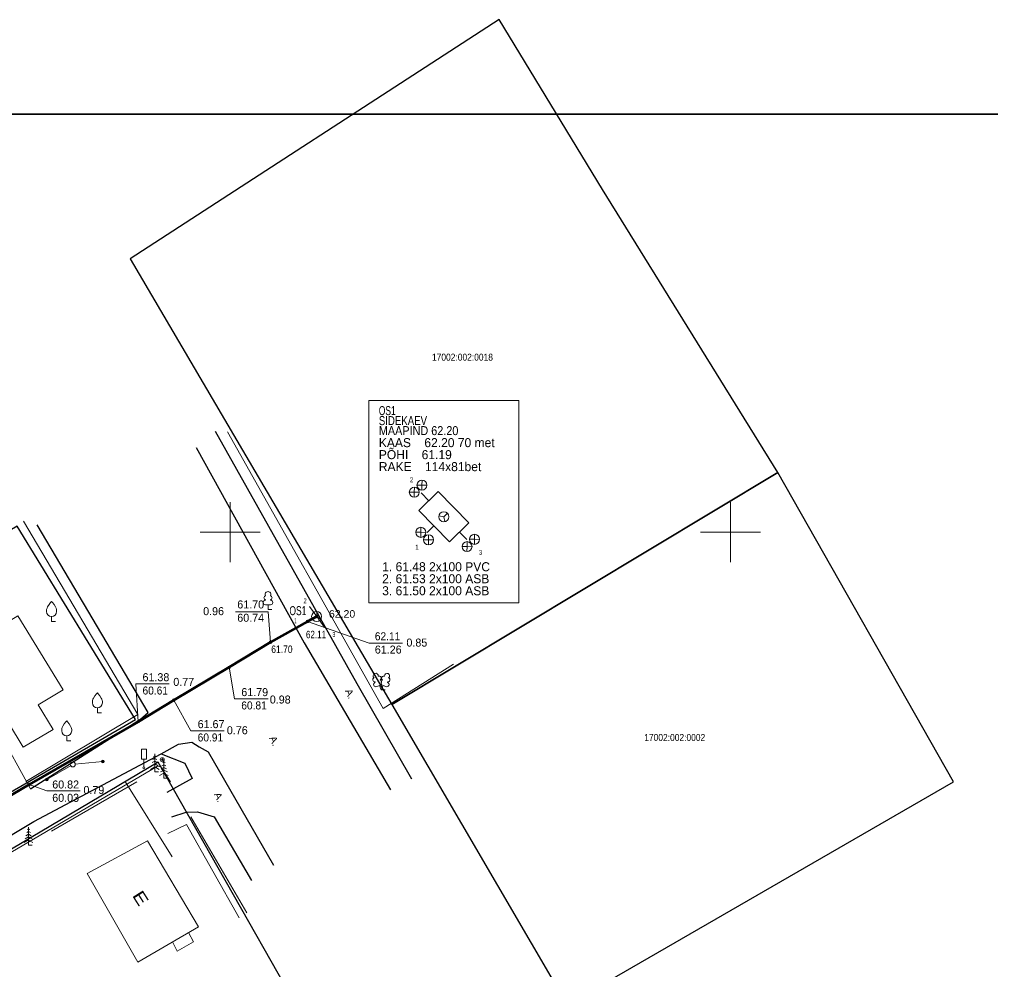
# Model space of a CAD drawing. Extents: x 641435 to 641903, y 6456666 to 6457201.
# Drawn here: x 641628.9 to 641726, y 6457106.3 to 6457201.2 of the extents above; entities that cross this region are included whole.
import ezdxf
from ezdxf.enums import TextEntityAlignment as Align

# ---------------------------------------------------------------- set-up
doc = ezdxf.new("R2010")
doc.units = 0
doc.header["$LTSCALE"] = 0.32
doc.header["$PDMODE"] = 32
doc.header["$PDSIZE"] = 0.16
doc.linetypes.add('DOTTED', pattern=[1.5, 0.3, -1.2])
for name, color, linetype, lineweight in [('1', 7, 'Continuous', 13), ('11', 7, 'Continuous', 13), ('16', 7, 'Continuous', 53), ('17', 7, 'DOTTED', 53), ('20', 7, 'Continuous', 13), ('26', 7, 'Continuous', 13), ('28', 7, 'Continuous', 13), ('30', 7, 'Continuous', 13), ('40', 7, 'Continuous', 25), ('44', 7, 'Continuous', 13), ('61', 7, 'Continuous', 13), ('62', 7, 'Continuous', 13), ('63', 7, 'Continuous', 13)]:
    doc.layers.add(name, color=color, linetype=linetype, lineweight=lineweight)
doc.layers.add('58', color=7, linetype='Continuous')
doc.layers.add('59', color=7, linetype='Continuous')

msp = doc.modelspace()

# ---------------------------------------------------------------- linework, layer by layer
at = {"layer": '1'}
for points in [[(641632.3, 6457130.3), (641630.82, 6457132.76), (641633.31, 6457134.26), (641628.78, 6457141.64), (641622.28, 6457137.65), (641626.74, 6457130.31), (641627.84, 6457130.97), (641629.32, 6457128.53)], [(641641.74, 6457119.17), (641646.83, 6457110.59), (641640.76, 6457107.05), (641635.71, 6457115.89)]]:
    msp.add_lwpolyline(points, close=True, dxfattribs=at)
msp.add_lwpolyline([(641645.83, 6457110.01), (641646.34, 6457109.07), (641644.71, 6457108.15), (641644.22, 6457109.07)], dxfattribs=at)
at = {"layer": '11'}
msp.add_line((641644.2, 6457117.57), (641639.5, 6457125.09), dxfattribs=at)
at = {"layer": '16', "lineweight": 13}
msp.add_line((641658.64, 6457141.58), (641659.05, 6457141.31), dxfattribs=at)
msp.add_lwpolyline([(641658.64, 6457142.08), (641658.64, 6457141.58), (641658.22, 6457141.31)], dxfattribs=at)
msp.add_circle((641658.6374, 6457141.584), 0.5, dxfattribs=at)
at = {"layer": '17', "linetype": 'Continuous', "lineweight": 13}
for q in [(641657.93, 6457142.6), (641659.39, 6457140.55)]:
    msp.add_line((641658.64, 6457141.58), q, dxfattribs=at)
at = {"layer": '17', "linetype": 'Continuous'}
msp.add_lwpolyline([(641658.64, 6457141.58), (641657.72, 6457141.09), (641654.03, 6457139.02), (641649.89, 6457136.51), (641644.36, 6457133.23), (641640.8, 6457131.07), (641629.92, 6457124.79), (641617.57, 6457117.5), (641610.13, 6457113.1), (641601.71, 6457108.17), (641594.24, 6457103.78), (641587.33, 6457099.73), (641583.41, 6457097.21), (641579.14, 6457094.24), (641578.02, 6457093.86)], dxfattribs=at)
at = {"layer": '20'}
for p, q in [((641643.21, 6457127.28), (641643.22, 6457127.28)), ((641643.22, 6457127.28), (641643.22, 6457127.27))]:
    msp.add_line(p, q, dxfattribs=at)
msp.add_circle((641643.2152, 6457127.2727), 0.0004, dxfattribs=at)
msp.add_arc((641643.2162, 6457127.2767), 0.0004, 179.93931, 0.0607, dxfattribs=at)
msp.add_point((641643.22, 6457127.28), dxfattribs=at)
at = {"layer": '26'}
for p, q in [((641641.63, 6457128.32), (641641.63, 6457127.32)), ((641641.13, 6457127.32), (641641.63, 6457127.32)), ((641641.38, 6457127.32), (641641.38, 6457126.57))]:
    msp.add_line(p, q, dxfattribs=at)
msp.add_lwpolyline([(641641.63, 6457128.32), (641641.13, 6457128.32), (641641.13, 6457127.32)], dxfattribs=at)
for centre, radius in [((641643.2152, 6457127.2727), 0.2), ((641643.2152, 6457127.2727), 0.2), ((641643.2152, 6457127.2727), 0.2), ((641643.2152, 6457127.2727), 0.2), ((641643.2152, 6457127.2727), 0.2), ((641634.2744, 6457126.8098), 0.25), ((641641.3753, 6457126.4706), 0.1)]:
    msp.add_circle(centre, radius, dxfattribs=at)
at = {"layer": '28'}
msp.add_line((641646.07, 6457121.56), (641651.65, 6457111.98), dxfattribs=at)
for points in [[(641629.34, 6457151.11), (641640.76, 6457131.78), (641629.57, 6457125.11)], [(641608.88, 6457106.7), (641642.73, 6457126.64), (641643.07, 6457126.58), (641644.04, 6457125.06)]]:
    msp.add_lwpolyline(points, dxfattribs=at)
at = {"layer": '30'}
msp.add_line((641626.74, 6457130.33), (641630.05, 6457124.35), dxfattribs=at)
at = {"layer": '30', "lineweight": 25}
for points in [[(641648.51, 6457160.11), (641662.65, 6457134.88), (641668.1, 6457125.36)], [(641646.6, 6457158.46), (641657.39, 6457138.94), (641666.01, 6457124.28)], [(641630.05, 6457124.35), (641641.05, 6457131.33), (641641.81, 6457131.99), (641630.72, 6457150.76)], [(641605.02, 6457104.52), (641604.44, 6457105.53), (641630.38, 6457121.09), (641643.1, 6457127.85), (641644.84, 6457128.83), (641646.15, 6457129.04), (641646.89, 6457128.57), (641647.8, 6457128.05), (641654.32, 6457116.73)], [(641643.1, 6457127.85), (641645.47, 6457126.93), (641646.21, 6457125.39), (641643.68, 6457124.01)], [(641644.17, 6457121.56), (641645.6, 6457122.02), (641646.72, 6457122.07), (641648.41, 6457121.56), (641652.12, 6457115.21)]]:
    msp.add_lwpolyline(points, dxfattribs=at)
at = {"layer": '40'}
for points in [[(641640.02, 6457177.32), (641666.16, 6457132.8), (641704.7, 6457155.96), (641687.2, 6457184.24), (641676.88, 6457201.25)], [(641666.16, 6457132.8), (641683.67, 6457102.77), (641722.25, 6457125.07), (641704.7, 6457155.96)], [(641640.54, 6457131.28), (641628.7, 6457150.61), (641605.37, 6457136.9), (641618, 6457118.21)], [(641629.31, 6457071.49), (641663.14, 6457091.2), (641642.8, 6457127.02), (641608.64, 6457106.78), (641619.66, 6457087.98)]]:
    msp.add_lwpolyline(points, close=True, dxfattribs=at)
at = {"layer": '44'}
for p, q in [((641653.54, 6457143.26), (641653.54, 6457143.23)), ((641654.02, 6457142.75), (641653.54, 6457142.75)), ((641654.02, 6457143.26), (641654.02, 6457143.23)), ((641664.48, 6457135.03), (641664.46, 6457135.07)), ((641665.01, 6457135.24), (641664.99, 6457135.27)), ((641665.19, 6457135.23), (641665.21, 6457135.27)), ((641665.72, 6457135.02), (641665.73, 6457135.06)), ((641665.09, 6457134.25), (641665.27, 6457134.69)), ((641642.47, 6457127.14), (641642.2, 6457126.99)), ((641642.47, 6457127.41), (641642.28, 6457127.3)), ((641642.47, 6457127.68), (641642.35, 6457127.61)), ((641642.47, 6457127.68), (641642.58, 6457127.61)), ((641642.47, 6457127.41), (641642.66, 6457127.3)), ((641642.47, 6457127.14), (641642.74, 6457126.99)), ((641642.47, 6457126.55), (641642.04, 6457126.31)), ((641642.47, 6457126.87), (641642.12, 6457126.68)), ((641642.47, 6457126.87), (641642.81, 6457126.68)), ((641642.47, 6457126.55), (641642.9, 6457126.31)), ((641643.37, 6457126.24), (641643.03, 6457126.05)), ((641643.37, 6457126.51), (641643.1, 6457126.36)), ((641643.37, 6457126.78), (641643.18, 6457126.68)), ((641643.37, 6457127.05), (641643.26, 6457126.99)), ((641643.37, 6457127.05), (641643.49, 6457126.99)), ((641643.37, 6457126.78), (641643.56, 6457126.68)), ((641643.37, 6457126.51), (641643.64, 6457126.36)), ((641643.37, 6457126.24), (641643.72, 6457126.05)), ((641643.37, 6457125.93), (641642.94, 6457125.69)), ((641643.37, 6457125.93), (641643.8, 6457125.69)), ((641632.13, 6457120.12), (641640.66, 6457125.07)), ((641629.86, 6457120.37), (641629.74, 6457120.31)), ((641629.86, 6457120.37), (641629.97, 6457120.31)), ((641629.86, 6457119.56), (641629.51, 6457119.37)), ((641629.86, 6457119.83), (641629.59, 6457119.68)), ((641629.86, 6457120.1), (641629.67, 6457120)), ((641629.86, 6457120.1), (641630.05, 6457120)), ((641629.86, 6457119.83), (641630.13, 6457119.68)), ((641629.86, 6457119.56), (641630.2, 6457119.37)), ((641629.86, 6457119.25), (641629.43, 6457119.01)), ((641629.86, 6457119.25), (641630.29, 6457119.01))]:
    msp.add_line(p, q, dxfattribs=at)
for points in [[(641672.32, 6457136.84), (641665.27, 6457132.41), (641649.73, 6457160.03)], [(641631.65, 6457142.08), (641631.65, 6457142.23), (641631.66, 6457142.3), (641631.7, 6457142.43), (641631.76, 6457142.55), (641631.9, 6457142.78), (641632.06, 6457142.99), (641632.15, 6457143.08)], [(641632.65, 6457142.08), (641632.65, 6457142.23), (641632.64, 6457142.3), (641632.61, 6457142.43), (641632.55, 6457142.55), (641632.4, 6457142.78), (641632.24, 6457142.99), (641632.15, 6457143.08)], [(641654.16, 6457142.28), (641653.78, 6457142.28), (641653.78, 6457142.75)], [(641632.55, 6457141.08), (641632.15, 6457141.08), (641632.15, 6457141.58)], [(641665.1, 6457135.25), (641665.08, 6457135.18), (641665.08, 6457135.16), (641665.09, 6457135.13), (641665.11, 6457135.09), (641665.11, 6457135.07), (641665.1, 6457135.04), (641665.07, 6457134.99), (641665.07, 6457134.96), (641665.07, 6457134.95), (641665.08, 6457134.92), (641665.12, 6457134.86), (641665.12, 6457134.84), (641665.12, 6457134.82), (641665.1, 6457134.78), (641665.1, 6457134.76)], [(641636.23, 6457132.96), (641636.23, 6457133.11), (641636.24, 6457133.18), (641636.27, 6457133.31), (641636.33, 6457133.43), (641636.48, 6457133.66), (641636.64, 6457133.87), (641636.73, 6457133.96)], [(641637.23, 6457132.96), (641637.23, 6457133.11), (641637.22, 6457133.18), (641637.18, 6457133.31), (641637.12, 6457133.43), (641636.98, 6457133.66), (641636.82, 6457133.87), (641636.73, 6457133.96)], [(641664.65, 6457134.58), (641665.1, 6457134.76), (641665.54, 6457134.58)], [(641665.47, 6457134.25), (641665.09, 6457134.25), (641664.92, 6457134.69)], [(641637.13, 6457131.96), (641636.73, 6457131.96), (641636.73, 6457132.46)], [(641633.17, 6457130.16), (641633.17, 6457130.31), (641633.18, 6457130.38), (641633.21, 6457130.51), (641633.27, 6457130.63), (641633.42, 6457130.86), (641633.58, 6457131.07), (641633.67, 6457131.16)], [(641634.17, 6457130.16), (641634.17, 6457130.31), (641634.16, 6457130.38), (641634.12, 6457130.51), (641634.06, 6457130.63), (641633.92, 6457130.86), (641633.76, 6457131.07), (641633.67, 6457131.16)], [(641634.07, 6457129.16), (641633.67, 6457129.16), (641633.67, 6457129.66)], [(641642.83, 6457126.06), (641642.47, 6457126.06), (641642.47, 6457127.86)], [(641643.73, 6457125.43), (641643.37, 6457125.43), (641643.37, 6457127.23)], [(641630.22, 6457118.75), (641629.86, 6457118.75), (641629.86, 6457120.55)], [(641643.77, 6457119.91), (641645.65, 6457120.81), (641650.91, 6457111.49)]]:
    msp.add_lwpolyline(points, dxfattribs=at)
for centre, radius, start, end in [((641653.5873, 6457143.4643), 0.2124, 105.2441, 257.07903), ((641653.7773, 6457143.7968), 0.277, 332.5799, 207.4201), ((641653.9673, 6457143.4643), 0.2124, 282.92097, 74.7559), ((641653.5398, 6457142.9893), 0.2375, 90.00001, 270), ((641654.0148, 6457142.9893), 0.2375, 270, 89.99999), ((641632.1522, 6457142.0835), 0.5, 180, 0), ((641664.5372, 6457135.6603), 0.2558, 111.50269, 232.51731), ((641664.5372, 6457135.6603), 0.2558, 350.48556, 111.50017), ((641665.6731, 6457135.6515), 0.2558, 67.6168, 188.63142), ((641665.6731, 6457135.6515), 0.2558, 306.59966, 67.61428), ((641664.4381, 6457135.2639), 0.2015, 106.29791, 277.86841), ((641664.568, 6457134.8045), 0.2375, 111.50143, 291.50036), ((641664.88, 6457135.438), 0.2015, 305.13446, 116.70496), ((641665.0983, 6457135.0134), 0.2375, 66.76552, 111.50149), ((641665.3269, 6457135.4345), 0.2015, 62.41201, 233.98252), ((641665.6291, 6457134.7964), 0.2375, 247.61661, 67.61554), ((641665.7661, 6457135.2537), 0.2015, 261.24856, 72.81907), ((641636.7261, 6457132.9626), 0.5, 180, 0), ((641633.6656, 6457130.1606), 0.5, 180, 0)]:
    msp.add_arc(centre, radius, start, end, dxfattribs=at)
at = {"layer": '61'}
for p, q in [((641668.39, 6457154), (641668.4, 6457154.5)), ((641669.16, 6457154.72), (641668.66, 6457154.72)), ((641669.16, 6457154.72), (641669.17, 6457155.22)), ((641669.16, 6457154.72), (641669.66, 6457154.71)), ((641669.16, 6457154.72), (641669.16, 6457154.22)), ((641668.39, 6457154), (641667.89, 6457154.01)), ((641668.39, 6457154), (641668.89, 6457154)), ((641668.39, 6457154), (641668.39, 6457153.5)), ((641669.83, 6457153.16), (641669.08, 6457153.94)), ((641671.35, 6457151.56), (641671.44, 6457151.07)), ((641669.05, 6457150), (641669.06, 6457150.5)), ((641670.35, 6457150.64), (641669.68, 6457149.97)), ((641669.05, 6457150), (641668.55, 6457150)), ((641669.05, 6457150), (641669.04, 6457149.5)), ((641669.05, 6457150), (641669.55, 6457149.99)), ((641669.82, 6457149.25), (641669.82, 6457149.75)), ((641672.91, 6457150.02), (641673.64, 6457149.27)), ((641674.41, 6457149.3), (641674.42, 6457149.8)), ((641669.82, 6457149.25), (641669.32, 6457149.25)), ((641669.82, 6457149.25), (641669.81, 6457148.75)), ((641669.82, 6457149.25), (641670.32, 6457149.24)), ((641673.66, 6457148.57), (641673.16, 6457148.57)), ((641673.66, 6457148.57), (641673.65, 6457148.07)), ((641673.66, 6457148.57), (641673.67, 6457149.07)), ((641673.66, 6457148.57), (641674.16, 6457148.56)), ((641674.41, 6457149.3), (641673.91, 6457149.3)), ((641674.41, 6457149.3), (641674.4, 6457148.8)), ((641674.41, 6457149.3), (641674.91, 6457149.29)), ((641634.1, 6457126.71), (641631.68, 6457125.3)), ((641634.47, 6457126.83), (641637.26, 6457127.09))]:
    msp.add_line(p, q, dxfattribs=at)
for points in [[(641750.86, 6456986.79), (641465.86, 6456986.79), (641465.86, 6457191.79), (641750.86, 6457191.79)], [(641663.85, 6457163.16), (641678.85, 6457163.16), (641678.85, 6457142.96), (641663.85, 6457142.96)], [(641670.78, 6457154.08), (641673.85, 6457150.93), (641671.91, 6457149.04), (641668.84, 6457152.18)]]:
    msp.add_lwpolyline(points, close=True, dxfattribs=at)
at = {"layer": '61', "lineweight": 35}
msp.add_lwpolyline([(641750.86, 6456986.79), (641465.86, 6456986.79), (641465.86, 6457191.79), (641750.86, 6457191.79)], close=True, dxfattribs=at)
at = {"layer": '61'}
for points in [[(641671.7, 6457151.9), (641671.35, 6457151.56), (641670.86, 6457151.66)], [(641654.03, 6457139.02), (641653.79, 6457142.06), (641650.54, 6457142.06)], [(641657.72, 6457141.09), (641663.87, 6457138.91), (641667.21, 6457138.91)], [(641649.89, 6457136.51), (641650.44, 6457133.37), (641653.78, 6457133.37)], [(641640.8, 6457131.07), (641640.57, 6457134.86), (641643.91, 6457134.86)], [(641644.36, 6457133.23), (641646.08, 6457130.16), (641649.41, 6457130.16)], [(641629.92, 6457124.79), (641631.67, 6457124.15), (641635.01, 6457124.15)]]:
    msp.add_lwpolyline(points, dxfattribs=at)
for centre, radius in [((641668.3935, 6457154.0017), 0.5), ((641669.1619, 6457154.7155), 0.5), ((641671.3457, 6457151.5558), 0.5), ((641669.049, 6457149.9971), 0.5), ((641669.8173, 6457149.2461), 0.5), ((641674.4111, 6457149.2976), 0.5), ((641673.6606, 6457148.5655), 0.5), ((641637.2615, 6457127.0877), 0.1361), ((641637.2615, 6457127.0877), 0.1207), ((641637.2615, 6457127.0877), 0.1039), ((641637.2615, 6457127.0877), 0.0901), ((641637.2615, 6457127.0877), 0.0749), ((641637.2615, 6457127.0877), 0.0614), ((641637.2615, 6457127.0877), 0.0497), ((641637.2615, 6457127.0877), 0.0348), ((641637.2615, 6457127.0877), 0.0235), ((641637.2615, 6457127.0877), 0.0132), ((641637.2615, 6457127.0877), 0.00782), ((641631.6837, 6457125.297), 0.1361), ((641631.6837, 6457125.297), 0.1207), ((641631.6837, 6457125.297), 0.1039), ((641631.6837, 6457125.297), 0.0901), ((641631.6837, 6457125.297), 0.0749), ((641631.6837, 6457125.297), 0.0614), ((641631.6837, 6457125.297), 0.0497), ((641631.6837, 6457125.297), 0.0348), ((641631.6837, 6457125.297), 0.0235), ((641631.6837, 6457125.297), 0.0132), ((641631.6837, 6457125.297), 0.00782)]:
    msp.add_circle(centre, radius, dxfattribs=at)
at = {"layer": '62'}
for centre in [(641658.6374, 6457141.584), (641657.7192, 6457141.0852), (641654.03, 6457139.0181), (641649.8888, 6457136.5123), (641644.3599, 6457133.2329), (641640.7983, 6457131.0714), (641629.9235, 6457124.7915)]:
    msp.add_circle(centre, 0.125, dxfattribs=at)
at = {"layer": '63'}
for p, q in [((641650, 6457150), (641650, 6457153)), ((641700, 6457150), (641700, 6457153)), ((641650, 6457150), (641647, 6457150)), ((641650, 6457150), (641653, 6457150)), ((641650, 6457150), (641650, 6457147)), ((641700, 6457150), (641697, 6457150)), ((641700, 6457150), (641703, 6457150)), ((641700, 6457150), (641700, 6457147))]:
    msp.add_line(p, q, dxfattribs=at)

# ---------------------------------------------------------------- texts
at = {"layer": '1', "width": 1.3}
msp.add_text('E', height=1.2, rotation=302.269, dxfattribs=at).set_placement((641640.17, 6457113.71))
at = {"layer": '16', "width": 0.7}
msp.add_text('OS1', height=0.9, dxfattribs=at).set_placement((641655.92, 6457141.72))
at = {"layer": '30', "width": 1.1}
for p in [(641661.45, 6457134.16), (641653.88, 6457129.45), (641648.36, 6457123.82)]:
    msp.add_text('A.', height=0.7, rotation=295.346, dxfattribs=at).set_placement(p)
at = {"layer": '58', "width": 0.9}
for s, p in [('17002:002:0018', (641670.16, 6457167.15)), ('17002:002:0002', (641691.37, 6457129.15))]:
    msp.add_text(s, height=0.7, dxfattribs=at).set_placement(p)
at = {"layer": '59'}
for s, width, p in [('62.20', 1.05, (641659.86, 6457141.47)), ('62.11', 0.8, (641657.57, 6457139.41)), ('61.70', 0.85, (641654.1, 6457137.94))]:
    msp.add_text(s, height=0.75, dxfattribs=dict(at, width=width)).set_placement(p)
at = {"layer": '61'}
for s, height, width, p in [('OS1', 0.9, 0.7, (641664.85, 6457161.71)), ('SIDEKAEV', 0.9, 0.8, (641664.85, 6457160.71)), ('MAAPIND 62.20', 0.9, 0.9, (641664.85, 6457159.71)), ('2', 0.5, 0.7, (641667.96, 6457155)), ('3', 0.5, 0.65, (641674.87, 6457147.74)), ('2', 0.5, 0.7, (641657.32, 6457142.91)), ('1', 0.5, 0.5, (641656.4, 6457140.92)), ('3', 0.5, 0.65, (641660.21, 6457139.54)), ('62.11', 0.8, 0.95, (641664.45, 6457139.21)), ('60.61', 0.8, 0.95, (641641.24, 6457133.79)), ('60.81', 0.8, 0.95, (641651.11, 6457132.3)), ('60.91', 0.8, 0.95, (641646.75, 6457129.1))]:
    msp.add_text(s, height=height, dxfattribs=dict(at, width=width)).set_placement(p)
for s, height, p in [('KAAS    62.20 70 met', 0.9, (641664.85, 6457158.51)), ('PÕHI    61.19', 0.9, (641664.85, 6457157.31)), ('RAKE    114x81bet', 0.9, (641664.85, 6457156.11)), ('1', 0.5, (641668.47, 6457148.25)), (' 1. 61.48 2x100 PVC', 0.9, (641664.85, 6457146.11)), (' 2. 61.53 2x100 ASB', 0.9, (641664.85, 6457144.91)), (' 3. 61.50 2x100 ASB', 0.9, (641664.85, 6457143.71)), ('61.70', 0.8, (641650.71, 6457142.39)), ('60.74', 0.8, (641650.71, 6457141.06)), ('61.26', 0.8, (641664.45, 6457137.88)), ('61.38', 0.8, (641641.24, 6457135.12)), ('61.79', 0.8, (641651.11, 6457133.63)), ('61.67', 0.8, (641646.75, 6457130.43)), ('60.82', 0.8, (641632.22, 6457124.4)), ('60.03', 0.8, (641632.22, 6457123.07))]:
    msp.add_text(s, height=height, dxfattribs=at).set_placement(p)
for s, p in [('0.96', (641649.38, 6457141.72)), ('0.85', (641669.69, 6457138.58)), ('0.77', (641646.4, 6457134.65)), ('0.98', (641656.04, 6457132.89)), ('0.76', (641651.75, 6457129.82)), ('0.79', (641637.42, 6457123.85))]:
    msp.add_text(s, height=0.8, dxfattribs=at).set_placement(p, align=Align.RIGHT)

doc.saveas('drawing.dxf')
